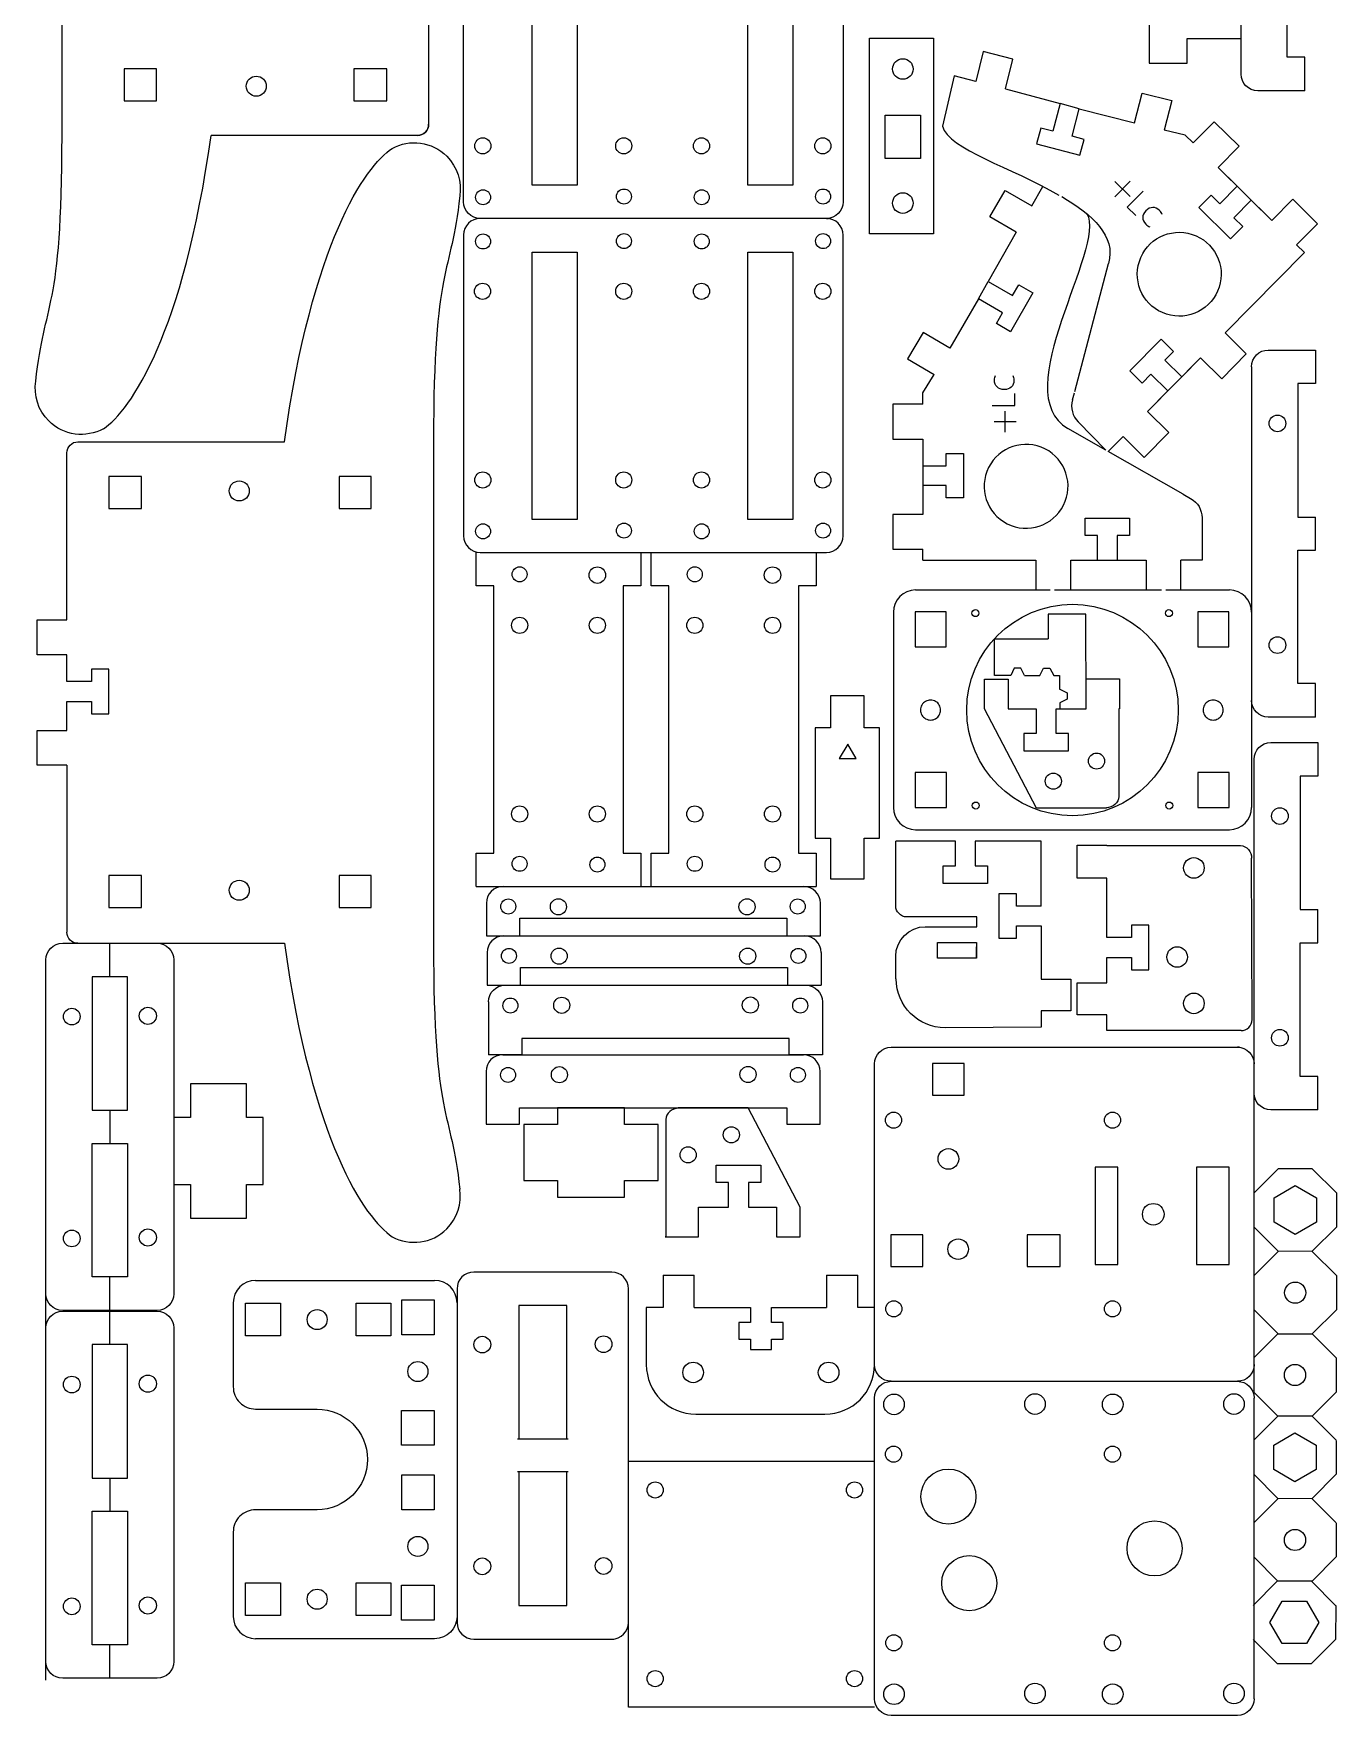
# Model space of a CAD drawing. Extents: x -194 to 677, y 303 to 810.
# Drawn here: x 443.2 to 677.3, y 315.2 to 617.4 of the extents above; entities that cross this region are included whole.
import ezdxf

# ---------------------------------------------------------------- set-up
doc = ezdxf.new("R2010")
doc.units = 0
doc.header["$MEASUREMENT"] = 0
doc.layers.add('LAYER_1', color=160, linetype='Continuous')

# ---------------------------------------------------------------- blocks, each defined once
blk = doc.blocks.new('AI9-BLK35')
at = {"layer": 'LAYER_1', "color": 1}
blk.add_lwpolyline([(-3.500217, 1.400087), (3.500217, 1.400087), (3.500217, -1.400087), (-3.500217, -1.400087)], close=True, dxfattribs=at)
blk = doc.blocks.new('AI9-BLK34')
at = {"layer": 'LAYER_1', "color": 7}
for p in [(1.409044, 8.499395), (-8.254449, 4.045576)]:
    blk.add_line(p, (1.409044, 4.045576), dxfattribs=at)
for points in [[(2.4095, -2.53938), (3.467833, -2.53938), (3.467833, -4.956459), (3.499528, -4.956459), (4.843115, -5.613094), (4.843115, -6.760311), (3.493327, -7.441062), (3.493327, -8.499395), (3.467833, -8.499395), (8.254449, -8.499395), (8.19726, 8.499395), (1.409044, 8.499395)], [(-2.845649, -2.53938), (-3.5264, -1.189591), (-4.673617, -1.189591), (-5.330252, -2.533179), (-8.254449, -2.533179), (-8.254449, 4.045576)], [(-2.845649, -2.533179), (-0.075792, -2.533179), (0.580843, -1.189591), (1.72806, -1.189591), (2.4095, -2.53938)]]:
    blk.add_lwpolyline(points, dxfattribs=at)
blk = doc.blocks.new('AI9-BLK32')
at = {"layer": 'LAYER_1', "color": 1}
blk.add_open_spline([(6.73, -3.39), (4.86, -7.11), (0.32, -8.6), (-3.39, -6.73), (-7.11, -4.86), (-8.6, -0.32), (-6.73, 3.39), (-4.86, 7.11), (-0.32, 8.6), (3.39, 6.73), (7.11, 4.86), (8.6, 0.32), (6.73, -3.39), (6.73, -3.39), (6.73, -3.39), (6.73, -3.39)], degree=3, knots=[0, 0, 0, 0, 1, 1, 1, 2, 2, 2, 3, 3, 3, 4, 4, 4, 5, 5, 5, 5], dxfattribs=at)
blk = doc.blocks.new('AI9-BLK31')
at = {"layer": 'LAYER_1', "color": 1}
blk.add_open_spline([(0.45, 0.12), (0.14, 0.12), (-0.18, 0.04), (-0.45, -0.12)], degree=3, dxfattribs=at)
blk = doc.blocks.new('AI9-BLK30')
at = {"layer": 'LAYER_1', "color": 1}
blk.add_open_spline([(0.33, 0.33), (0.06, 0.17), (-0.17, -0.06), (-0.33, -0.33)], degree=3, dxfattribs=at)
blk = doc.blocks.new('AI9-BLK29')
at = {"layer": 'LAYER_1', "color": 1}
blk.add_open_spline([(0.12, 0.45), (-0.04, 0.18), (-0.12, -0.14), (-0.12, -0.45)], degree=3, dxfattribs=at)
blk = doc.blocks.new('AI9-BLK28')
at = {"layer": 'LAYER_1', "color": 1}
blk.add_open_spline([(-0.12, 0.45), (-0.12, 0.14), (-0.04, -0.18), (0.12, -0.45)], degree=3, dxfattribs=at)
blk = doc.blocks.new('AI9-BLK27')
at = {"layer": 'LAYER_1', "color": 1}
blk.add_open_spline([(-0.33, 0.33), (-0.17, 0.06), (0.06, -0.17), (0.33, -0.33)], degree=3, dxfattribs=at)
blk = doc.blocks.new('AI9-BLK26')
at = {"layer": 'LAYER_1', "color": 1}
blk.add_open_spline([(-0.45, 0.12), (-0.18, -0.04), (0.14, -0.12), (0.45, -0.12)], degree=3, dxfattribs=at)
blk = doc.blocks.new('AI9-BLK25')
at = {"layer": 'LAYER_1', "color": 1}
blk.add_open_spline([(-0.45, -0.12), (-0.14, -0.12), (0.18, -0.04), (0.45, 0.12)], degree=3, dxfattribs=at)
blk = doc.blocks.new('AI9-BLK24')
at = {"layer": 'LAYER_1', "color": 1}
blk.add_open_spline([(-0.33, -0.33), (-0.06, -0.17), (0.17, 0.06), (0.33, 0.33)], degree=3, dxfattribs=at)
blk = doc.blocks.new('AI9-BLK23')
at = {"layer": 'LAYER_1', "color": 1}
blk.add_open_spline([(-0.12, -0.45), (0.04, -0.18), (0.12, 0.14), (0.12, 0.45)], degree=3, dxfattribs=at)
blk = doc.blocks.new('AI9-BLK22')
at = {"layer": 'LAYER_1', "color": 1}
blk.add_open_spline([(0.12, -0.45), (0.12, -0.14), (0.04, 0.18), (-0.12, 0.45)], degree=3, dxfattribs=at)
blk = doc.blocks.new('AI9-BLK21')
at = {"layer": 'LAYER_1', "color": 1}
blk.add_open_spline([(0.33, -0.33), (0.17, -0.06), (-0.06, 0.17), (-0.33, 0.33)], degree=3, dxfattribs=at)
blk = doc.blocks.new('AI9-BLK20')
at = {"layer": 'LAYER_1', "color": 1}
blk.add_open_spline([(0.45, -0.12), (0.18, 0.04), (-0.14, 0.12), (-0.45, 0.12)], degree=3, dxfattribs=at)
blk = doc.blocks.new('AI9-BLK19')
at = {"layer": 'LAYER_1', "color": 1}
blk.add_open_spline([(0.45, 0.12), (0.14, 0.12), (-0.18, 0.04), (-0.45, -0.12)], degree=3, dxfattribs=at)
blk = doc.blocks.new('AI9-BLK18')
at = {"layer": 'LAYER_1', "color": 1}
blk.add_open_spline([(0.33, 0.33), (0.06, 0.17), (-0.17, -0.06), (-0.33, -0.33)], degree=3, dxfattribs=at)
blk = doc.blocks.new('AI9-BLK17')
at = {"layer": 'LAYER_1', "color": 1}
blk.add_open_spline([(0.12, 0.45), (-0.04, 0.18), (-0.12, -0.14), (-0.12, -0.45)], degree=3, dxfattribs=at)
blk = doc.blocks.new('AI9-BLK16')
at = {"layer": 'LAYER_1', "color": 1}
blk.add_open_spline([(-0.12, 0.45), (-0.12, 0.14), (-0.04, -0.18), (0.12, -0.45)], degree=3, dxfattribs=at)
blk = doc.blocks.new('AI9-BLK15')
at = {"layer": 'LAYER_1', "color": 1}
blk.add_open_spline([(-0.33, 0.33), (-0.17, 0.06), (0.06, -0.17), (0.33, -0.33)], degree=3, dxfattribs=at)
blk = doc.blocks.new('AI9-BLK14')
at = {"layer": 'LAYER_1', "color": 1}
blk.add_open_spline([(-0.45, 0.12), (-0.18, -0.04), (0.14, -0.12), (0.45, -0.12)], degree=3, dxfattribs=at)
blk = doc.blocks.new('AI9-BLK13')
at = {"layer": 'LAYER_1', "color": 1}
blk.add_open_spline([(-0.45, -0.12), (-0.14, -0.12), (0.18, -0.04), (0.45, 0.12)], degree=3, dxfattribs=at)
blk = doc.blocks.new('AI9-BLK12')
at = {"layer": 'LAYER_1', "color": 1}
blk.add_open_spline([(-0.33, -0.33), (-0.06, -0.17), (0.17, 0.06), (0.33, 0.33)], degree=3, dxfattribs=at)
blk = doc.blocks.new('AI9-BLK11')
at = {"layer": 'LAYER_1', "color": 1}
blk.add_open_spline([(-0.12, -0.45), (0.04, -0.18), (0.12, 0.14), (0.12, 0.45)], degree=3, dxfattribs=at)
blk = doc.blocks.new('AI9-BLK10')
at = {"layer": 'LAYER_1', "color": 1}
blk.add_open_spline([(0.12, -0.45), (0.12, -0.14), (0.04, 0.18), (-0.12, 0.45)], degree=3, dxfattribs=at)
blk = doc.blocks.new('AI9-BLK9')
at = {"layer": 'LAYER_1', "color": 1}
blk.add_open_spline([(0.33, -0.33), (0.17, -0.06), (-0.06, 0.17), (-0.33, 0.33)], degree=3, dxfattribs=at)
blk = doc.blocks.new('AI9-BLK8')
at = {"layer": 'LAYER_1', "color": 1}
blk.add_open_spline([(0.45, -0.12), (0.18, 0.04), (-0.14, 0.12), (-0.45, 0.12)], degree=3, dxfattribs=at)
blk = doc.blocks.new('AI9-BLK7')
at = {"layer": 'LAYER_1', "color": 1}
blk.add_open_spline([(-2.31, -7.17), (1.65, -8.45), (5.9, -6.27), (7.17, -2.31), (8.45, 1.65), (6.27, 5.9), (2.31, 7.17), (-1.65, 8.45), (-5.9, 6.27), (-7.17, 2.31), (-8.45, -1.65), (-6.27, -5.9), (-2.31, -7.17), (-2.31, -7.17), (-2.31, -7.17), (-2.31, -7.17)], degree=3, knots=[0, 0, 0, 0, 1, 1, 1, 2, 2, 2, 3, 3, 3, 4, 4, 4, 5, 5, 5, 5], dxfattribs=at)
blk = doc.blocks.new('AI9-BLK1')
at = {"layer": 'LAYER_1', "color": 1}
for centre in [(0, 16.950559), (0, -16.950559)]:
    blk.add_circle(centre, 1.449696, dxfattribs=at)

msp = doc.modelspace()

# ---------------------------------------------------------------- linework, layer by layer
at = {"layer": 'LAYER_1', "color": 7}
for p, q in [((514.18, 631.1), (514.18, 601.1)), ((671.65, 607.12), (671.65, 613.13)), ((608.61, 609.82), (606.5, 600.74)), ((512.18, 599.1), (475.08, 599.1)), ((650.15, 599.14), (646.36, 600.02)), ((651.57, 597.73), (650.15, 599.14)), ((656.06, 593.31), (665.69, 583.82)), ((520.45, 581.48), (520.45, 580.68)), ((671.54, 578.05), (657.29, 563.59)), ((671.54, 578.05), (670.16, 579.41)), ((630.27, 553.05), (636.37, 576.07)), ((657.29, 563.59), (661.11, 559.83)), ((652.88, 559.11), (643.36, 549.46)), ((656.69, 555.35), (661.11, 559.83)), ((673.55, 560.53), (673.55, 554.52)), ((602.98, 552.82), (605.01, 556.13)), ((662.07, 557.53), (662.07, 513.46)), ((602.97, 550.82), (602.97, 552.82)), ((629.87, 551.55), (630.21, 552.81)), ((630.19, 552.79), (630.2, 552.77)), ((602.97, 544.52), (602.97, 531)), ((635.87, 542.55), (629.07, 546.44)), ((636.3, 542.3), (638.97, 545.01)), ((642.78, 541.24), (638.97, 545.01)), ((642.78, 541.24), (647.18, 545.7)), ((449.17, 512.03), (449.17, 542.04)), ((649.75, 534.62), (636.3, 542.3)), ((649.75, 534.62), (651.1, 533.85)), ((673.55, 524.58), (673.55, 530.52)), ((602.97, 522.78), (602.97, 524.72)), ((602.97, 522.78), (623.27, 522.78)), ((623.27, 522.78), (623.27, 517.42)), ((629.56, 522.78), (643.12, 522.78)), ((653.17, 522.78), (649.37, 522.78)), ((649.37, 517.42), (649.37, 522.78)), ((601.69, 517.42), (625.88, 517.42)), ((626.63, 517.42), (645.9, 517.42)), ((646.65, 517.42), (658.07, 517.42)), ((662.07, 513.42), (662.07, 478.34)), ((673.55, 494.57), (673.55, 500.58)), ((673.99, 489.98), (673.99, 483.97)), ((449.2, 455.93), (449.2, 485.94)), ((598.12, 460.67), (598.12, 472.26)), ((662.16, 440.23), (662.07, 469.23)), ((522.7, 464.14), (552.33, 464.14)), ((527.55, 464.14), (581.57, 464.14)), ((554.18, 464.14), (583.81, 464.14)), ((524.55, 461.14), (524.55, 455.26)), ((673.99, 454.02), (673.99, 459.97)), ((527.68, 455.26), (581.7, 455.26)), ((612.62, 451.28), (612.62, 453.3)), ((584.7, 452.26), (584.7, 446.38)), ((527.93, 446.38), (581.95, 446.38)), ((524.93, 443.38), (524.93, 433.91)), ((527.51, 433.91), (581.53, 433.91)), ((662.51, 378.22), (662.51, 432.24)), ((524.51, 430.91), (524.51, 421.43)), ((673.99, 424.01), (673.99, 430.02)), ((456.89, 423.92), (456.89, 417.97)), ((556.8, 422.29), (556.78, 422.28)), ((662.51, 409.07), (666.84, 413.4)), ((672.97, 413.4), (666.84, 413.4)), ((666.84, 398.62), (662.51, 402.95)), ((662.51, 394.21), (666.84, 398.54)), ((672.97, 398.54), (666.84, 398.62)), ((483.08, 393.35), (515.26, 393.35)), ((556.3, 394.32), (561.9, 394.32)), ((585.7, 394.32), (591.3, 394.32)), ((445.42, 381.54), (445.42, 390.96)), ((519.28, 390.65), (519.28, 389.84)), ((666.84, 383.75), (662.51, 388.08)), ((662.47, 379.43), (666.8, 383.75)), ((666.84, 383.75), (672.93, 383.75)), ((662.47, 379.43), (662.47, 373.3)), ((666.8, 368.97), (662.47, 373.3)), ((662.51, 318.2), (662.51, 372.22)), ((562.2, 369.32), (585.4, 369.32)), ((666.8, 368.97), (662.47, 364.64)), ((672.93, 368.97), (666.8, 368.97)), ((672.93, 368.97), (677.26, 364.64)), ((677.26, 364.6), (677.26, 358.52)), ((456.89, 357.81), (456.89, 351.87)), ((662.47, 358.52), (666.8, 354.19)), ((677.26, 358.52), (672.93, 354.19)), ((662.47, 349.78), (666.8, 354.11)), ((672.93, 354.11), (666.8, 354.19)), ((672.93, 354.11), (677.26, 349.78)), ((677.26, 349.74), (677.26, 343.66)), ((662.35, 334.96), (666.68, 339.29)), ((672.81, 339.29), (677.14, 334.96)), ((677.22, 334.96), (677.14, 328.84)), ((445.42, 321.52), (445.42, 324.86))]:
    msp.add_line(p, q, dxfattribs=at)
at = {"layer": 'LAYER_1', "color": 158}
for p, q in [((643.66, 629.08), (643.66, 612.08)), ((561.9, 388.5), (561.9, 394.32)), ((585.7, 394.32), (585.7, 388.5))]:
    msp.add_line(p, q, dxfattribs=at)
at = {"layer": 'LAYER_1', "color": 250}
for p, q in [((631.09, 603.89), (627.64, 604.8)), ((612.97, 569.73), (614.75, 572.82))]:
    msp.add_line(p, q, dxfattribs=at)
at = {"layer": 'LAYER_1', "color": 1}
for p, q in [((640.24, 590.89), (637.47, 588.08)), ((637.5, 590.82), (640.22, 588.14)), ((615.81, 547.66), (619.75, 547.66)), ((617.78, 545.75), (617.78, 549.57)), ((555.41, 411.31), (555.41, 421.36)), ((539.24, 364.84), (530.13, 364.84)), ((539.24, 358.97), (530.13, 358.97))]:
    msp.add_line(p, q, dxfattribs=at)
for points in [[(540.9, 638.12), (540.9, 590.12), (532.79, 590.12), (532.79, 638.12)], [(579.65, 638.12), (579.65, 590.12), (571.55, 590.12), (571.55, 638.12)], [(459.48, 611.05), (459.48, 605.3), (465.25, 605.3), (465.25, 611.05)], [(500.76, 611.05), (500.76, 605.3), (506.64, 605.3), (506.64, 611.05)], [(602.59, 594.97), (596.19, 594.97), (596.19, 602.72), (602.59, 602.72)], [(540.9, 578.1), (540.9, 530.09), (532.79, 530.09), (532.79, 578.1)], [(579.65, 578.1), (579.65, 530.09), (571.55, 530.09), (571.55, 578.1)], [(462.6, 532.08), (462.6, 537.83), (456.72, 537.83), (456.72, 532.08)], [(503.87, 532.08), (503.87, 537.83), (498.11, 537.83), (498.11, 532.08)], [(607.2, 513.48), (601.6, 513.48), (601.6, 507.18), (607.2, 507.18)], [(657.99, 513.47), (652.39, 513.47), (652.39, 507.17), (657.99, 507.17)], [(607.23, 484.62), (601.63, 484.62), (601.63, 478.32), (607.23, 478.32)], [(658.01, 484.61), (652.41, 484.61), (652.41, 478.31), (658.01, 478.31)], [(462.6, 460.33), (462.6, 466.08), (456.72, 466.08), (456.72, 460.33)], [(503.87, 460.33), (503.87, 466.08), (498.11, 466.08), (498.11, 460.33)], [(604.73, 432.31), (604.73, 426.61), (610.43, 426.61), (610.43, 432.31)], [(633.93, 413.73), (633.93, 396.23), (638.05, 396.23), (638.05, 413.73)], [(652.17, 413.73), (652.17, 396.23), (658.04, 396.23), (658.04, 413.73)], [(666.09, 408.21), (669.9, 410.41), (673.71, 408.21), (673.71, 403.81), (669.9, 401.61), (666.09, 403.81)], [(597.22, 401.57), (597.22, 395.87), (602.97, 395.87), (602.97, 401.57)], [(621.74, 401.56), (621.74, 395.86), (627.69, 395.87), (627.69, 401.57)], [(509.34, 383.55), (509.34, 389.84), (515.19, 389.84), (515.19, 383.55)], [(487.57, 383.4), (481.28, 383.4), (481.28, 389.25), (487.57, 389.25)], [(507.38, 383.39), (501.13, 383.39), (501.13, 389.24), (507.38, 389.24)], [(509.32, 363.74), (509.32, 370), (515.17, 370), (515.17, 363.74)], [(666.05, 363.78), (669.86, 365.98), (673.67, 363.78), (673.67, 359.38), (669.86, 357.18), (666.05, 359.38)], [(509.34, 352.13), (509.34, 358.42), (515.19, 358.42), (515.19, 352.13)], [(487.57, 333.15), (481.28, 333.15), (481.28, 339), (487.57, 339)], [(507.38, 333.14), (501.13, 333.14), (501.13, 338.99), (507.38, 338.99)], [(509.32, 332.32), (509.32, 338.57), (515.17, 338.57), (515.17, 332.32)], [(667.54, 328.09), (665.34, 331.9), (667.54, 335.71), (671.94, 335.71), (674.14, 331.9), (671.94, 328.09)]]:
    msp.add_lwpolyline(points, close=True, dxfattribs=at)
at = {"layer": 'LAYER_1', "color": 7}
for points in [[(671.65, 613.13), (668.46, 613.13), (668.46, 637.13), (671.65, 637.13)], [(643.66, 612.08), (650.51, 612.08), (650.51, 616.53), (660.17, 616.53)], [(617.82, 607.46), (619.18, 612.79), (613.84, 614.15), (612.48, 608.79), (608.61, 609.82)], [(617.82, 607.46), (627.64, 604.8), (626.34, 599.85), (624.18, 600.42), (623.44, 597.58), (631.22, 595.54), (631.96, 598.38), (629.8, 598.95), (631.09, 603.89)], [(631.09, 603.89), (641.02, 601.35), (642.38, 606.71), (647.72, 605.35), (646.36, 600.02)], [(651.57, 597.73), (655.34, 601.55), (659.82, 597.13), (656.06, 593.32), (659.47, 589.95), (656.36, 586.79), (654.77, 588.35), (652.57, 586.12), (658.27, 580.51), (660.47, 582.74), (658.89, 584.3), (662, 587.46), (665.71, 583.8), (669.47, 587.62), (673.92, 583.22), (670.16, 579.41)], [(619.75, 581.68), (615, 584.46), (617.78, 589.21), (622.55, 586.42), (624.53, 589.9)], [(619.75, 581.68), (614.75, 572.82), (619.1, 570.32), (620.22, 572.25), (622.76, 570.79), (618.75, 563.82), (616.2, 565.28), (617.32, 567.22), (612.97, 569.73)], [(612.97, 569.73), (607.81, 560.87), (603.04, 563.67), (600.26, 558.92), (605.01, 556.13)], [(656.69, 555.35), (652.88, 559.11), (649.51, 555.7), (646.48, 558.7), (648.04, 560.28), (645.81, 562.48), (640.19, 556.78), (642.42, 554.58), (643.98, 556.17), (647.02, 553.17), (643.36, 549.46), (647.18, 545.7)], [(673.55, 554.52), (670.35, 554.52), (670.35, 530.52), (673.55, 530.52)], [(602.97, 550.82), (597.62, 550.82), (597.62, 544.53), (602.97, 544.53), (602.97, 539.74), (607.16, 539.74), (607.16, 541.96), (610.29, 541.96), (610.29, 533.96), (607.16, 533.96), (607.16, 536.18), (602.97, 536.18), (602.97, 530.97), (597.62, 530.97), (597.62, 524.72), (602.97, 524.72)], [(629.56, 517.42), (629.56, 522.78), (634.35, 522.78), (634.36, 527.21), (632.13, 527.21), (632.13, 530.34), (640.13, 530.34), (640.13, 527.21), (637.91, 527.21), (637.91, 522.78), (643.12, 522.78), (643.12, 517.42)], [(522.7, 464.14), (522.7, 470.15), (525.89, 470.15), (525.89, 518.15), (522.7, 518.15), (522.7, 524.16)], [(552.33, 524.16), (552.33, 518.15), (549.14, 518.15), (549.14, 470.15), (552.33, 470.15), (552.33, 464.14)], [(554.18, 464.14), (554.18, 470.15), (557.37, 470.15), (557.37, 518.15), (554.18, 518.15), (554.18, 524.16)], [(583.81, 524.16), (583.81, 518.15), (580.62, 518.15), (580.62, 470.15), (583.81, 470.15), (583.81, 464.14)], [(673.55, 500.58), (670.35, 500.58), (670.35, 524.58), (673.55, 524.58)], [(449.17, 485.94), (443.82, 485.94), (443.82, 492.19), (449.17, 492.19), (449.17, 497.39), (453.61, 497.39), (453.61, 495.17), (456.74, 495.17), (456.74, 503.17), (453.61, 503.17), (453.61, 500.95), (449.17, 500.95), (449.17, 505.74), (443.82, 505.74), (443.82, 512.03), (449.17, 512.03)], [(614.08, 496.06), (614.08, 501.41), (618.33, 501.41), (618.33, 496.06), (623.36, 496.06), (623.37, 491.62), (621.14, 491.62), (621.14, 488.49), (629.14, 488.49), (629.14, 491.62), (626.92, 491.62), (626.92, 496.06), (632.35, 496.06), (632.35, 501.42), (638.3, 501.42), (638.3, 496.06), (638.23, 496.06), (638.23, 480.29), (638.21, 480.28)], [(592.43, 465.54), (592.43, 472.84), (595.19, 472.84), (595.19, 492.63), (592.43, 492.63), (592.43, 498.41)], [(673.99, 483.97), (670.79, 483.97), (670.79, 459.97), (673.99, 459.97)], [(612.4, 472.26), (612.4, 467.82), (614.62, 467.82), (614.62, 464.69), (606.62, 464.69), (606.62, 467.82), (608.84, 467.82), (608.84, 472.26), (598.12, 472.26)], [(624.22, 460.62), (624.22, 472.26), (612.4, 472.26)], [(660.16, 438.23), (636.05, 438.23), (636.05, 441.1), (630.69, 441.1), (630.69, 446.85), (636.05, 446.85), (636.05, 451.38), (640.48, 451.39), (640.48, 449.16), (643.62, 449.16), (643.62, 457.16), (640.48, 457.16), (640.48, 454.94), (636.05, 454.94), (636.05, 465.62), (630.69, 465.62), (630.69, 471.57), (636.05, 471.57), (636.05, 471.5), (660.06, 471.5), (660.07, 471.48)], [(624.22, 460.62), (619.79, 460.62), (619.79, 462.84), (616.65, 462.84), (616.65, 454.84), (619.79, 454.84), (619.79, 457.06), (624.22, 457.06), (624.22, 447.47), (629.58, 447.47), (629.58, 441.77), (624.22, 441.77)], [(673.99, 430.02), (670.8, 430.02), (670.8, 454.02), (673.99, 454.02)], [(468.37, 410.58), (471.38, 410.58), (471.38, 404.55), (481.43, 404.55), (481.43, 410.58), (484.45, 410.58), (484.45, 422.64), (481.43, 422.64), (481.43, 428.67)], [(471.38, 428.67), (471.38, 422.64), (468.37, 422.64)], [(556.8, 422.29), (556.8, 401.16), (556.71, 401.16), (562.66, 401.16), (562.66, 406.52), (568.09, 406.52), (568.09, 410.95), (565.87, 410.95), (565.87, 414.09), (573.87, 414.09), (573.87, 410.95), (571.65, 410.95), (571.65, 406.52), (576.68, 406.52), (576.68, 401.16), (580.93, 401.16), (580.93, 406.52)], [(672.97, 413.4), (677.3, 409.07), (677.3, 402.95), (672.97, 398.62)], [(672.97, 398.54), (677.3, 394.21), (677.3, 388.08), (672.97, 383.75)], [(561.9, 388.48), (572.01, 388.48), (572.01, 385.81), (569.91, 385.81), (569.91, 382.81), (572.01, 382.81), (572.01, 380.91), (575.81, 380.91), (575.81, 382.81), (577.91, 382.81), (577.91, 385.81), (575.81, 385.81), (575.81, 388.48), (585.7, 388.48)], [(672.93, 383.75), (677.26, 379.43), (677.26, 373.3), (672.93, 368.97)], [(594.3, 316.67), (550.08, 316.67), (550.08, 360.88), (594.3, 360.88)], [(677.26, 343.66), (672.93, 339.33), (666.8, 339.33), (662.47, 343.66)], [(662.35, 328.84), (666.68, 324.51), (672.81, 324.51), (677.14, 328.84)]]:
    msp.add_lwpolyline(points, dxfattribs=at)
for points in [[(593.39, 616.55), (604.91, 616.55), (604.91, 581.4), (593.39, 581.4)], [(460.08, 423.92), (460.08, 447.92), (453.7, 447.92), (453.7, 423.92)], [(453.7, 417.97), (460.09, 417.97), (460.09, 393.98), (460.09, 393.97), (453.7, 393.97)], [(460.08, 357.81), (460.08, 381.81), (453.7, 381.81), (453.7, 357.81)], [(453.7, 351.87), (460.09, 351.87), (460.09, 327.87), (460.09, 327.87), (453.7, 327.87)]]:
    msp.add_lwpolyline(points, close=True, dxfattribs=at)
at = {"layer": 'LAYER_1', "color": 1}
for points in [[(642.56, 589.08), (639.73, 586.21), (641.26, 584.7)], [(615.46, 550.57), (619.5, 550.57), (619.5, 552.73)], [(590.98, 487.11), (589.48, 489.72), (587.97, 487.11), (590.98, 487.11)], [(555.41, 421.36), (549.38, 421.36), (549.38, 424.38), (537.31, 424.38), (537.31, 421.36), (531.28, 421.36), (531.28, 411.31), (537.31, 411.31), (537.31, 408.3), (549.38, 408.3), (549.38, 411.31), (555.41, 411.31)], [(538.99, 364.84), (538.99, 388.84), (530.38, 388.84), (530.38, 364.79)], [(530.38, 358.88), (530.38, 334.97), (538.99, 334.97), (538.99, 358.97)]]:
    msp.add_lwpolyline(points, dxfattribs=at)
at = {"layer": 'LAYER_1', "color": 158}
msp.add_lwpolyline([(594.3, 388.5), (591.3, 388.5), (591.3, 394.32)], dxfattribs=at)
at = {"layer": 'LAYER_1', "color": 1}
for centre, radius in [((599.39, 611.02), 1.85), ((483.21, 607.93), 1.8), ((523.91, 597.21), 1.45), ((549.24, 597.21), 1.45), ((563.21, 597.21), 1.45), ((585.01, 597.21), 1.45), ((523.96, 587.97), 1.35), ((549.28, 588.11), 1.35), ((563.25, 587.97), 1.35), ((585.06, 588.11), 1.35), ((599.39, 586.93), 1.85), ((523.96, 580.03), 1.35), ((549.28, 580.1), 1.35), ((563.25, 580.04), 1.35), ((585.06, 580.1), 1.35), ((523.87, 571.08), 1.45), ((549.24, 571.08), 1.45), ((563.21, 571.08), 1.45), ((585.01, 571.08), 1.45), ((666.71, 547.35), 1.5), ((523.91, 537.18), 1.45), ((549.24, 537.18), 1.45), ((563.21, 537.18), 1.45), ((585.01, 537.18), 1.45), ((480.15, 535.21), 1.8), ((523.96, 527.95), 1.35), ((549.28, 528.08), 1.35), ((563.25, 527.95), 1.35), ((585.06, 528.08), 1.35), ((530.53, 520.22), 1.35), ((544.5, 520.08), 1.48), ((562.01, 520.22), 1.35), ((575.98, 520.08), 1.48), ((629.88, 495.84), 19), ((612.43, 513.25), 0.625), ((647.21, 513.25), 0.625), ((530.53, 511.06), 1.45), ((544.5, 511.06), 1.45), ((562.01, 511.06), 1.45), ((575.98, 511.06), 1.45), ((666.71, 507.51), 1.5), ((634.2, 486.67), 1.45), ((626.43, 483.06), 1.45), ((530.53, 477.16), 1.45), ((544.5, 477.16), 1.45), ((562.01, 477.16), 1.45), ((575.98, 477.16), 1.45), ((612.49, 478.68), 0.625), ((647.26, 478.68), 0.625), ((667.15, 476.79), 1.5), ((530.53, 468.21), 1.35), ((544.5, 468.07), 1.35), ((562.01, 468.21), 1.35), ((575.98, 468.07), 1.35), ((651.69, 467.47), 1.85), ((480.15, 463.45), 1.8), ((528.49, 460.54), 1.35), ((537.5, 460.49), 1.45), ((571.4, 460.49), 1.45), ((580.5, 460.54), 1.35), ((648.69, 451.46), 1.85), ((528.61, 451.66), 1.35), ((537.63, 451.62), 1.45), ((571.52, 451.62), 1.45), ((580.62, 451.66), 1.35), ((538.1, 442.79), 1.45), ((572, 442.83), 1.45), ((651.69, 443.13), 1.85), ((450.06, 440.75), 1.5), ((463.73, 440.9), 1.54), ((528.87, 442.74), 1.35), ((580.95, 442.74), 1.35), ((667.15, 436.95), 1.5), ((528.45, 430.27), 1.35), ((537.68, 430.31), 1.45), ((571.58, 430.36), 1.45), ((580.53, 430.27), 1.35), ((597.72, 422.15), 1.45), ((637.07, 422.15), 1.45), ((568.58, 419.52), 1.45), ((560.81, 415.91), 1.45), ((607.58, 415.18), 1.85), ((644.4, 405.23), 1.95), ((450.06, 400.9), 1.5), ((463.73, 401.06), 1.54), ((609.33, 398.97), 1.85), ((669.9, 391.15), 1.9), ((494.15, 386.31), 1.8), ((597.77, 388.25), 1.45), ((637.07, 388.25), 1.45), ((523.83, 381.82), 1.5), ((545.62, 381.89), 1.5), ((512.25, 376.98), 1.8), ((561.71, 376.82), 1.85), ((586.05, 376.82), 1.85), ((669.86, 376.36), 1.9), ((450.06, 374.64), 1.5), ((463.73, 374.79), 1.54), ((597.81, 371.08), 1.85), ((623.14, 371.14), 1.85), ((637.11, 371.08), 1.85), ((658.9, 371.14), 1.85), ((597.72, 362.13), 1.45), ((637.07, 362.13), 1.45), ((590.71, 355.7), 1.45), ((607.58, 354.51), 4.95), ((644.63, 345.21), 4.95), ((669.86, 346.72), 1.9), ((512.25, 345.56), 1.8), ((523.83, 341.98), 1.5), ((545.62, 342.04), 1.5), ((611.33, 338.95), 4.95), ((450.06, 334.79), 1.5), ((463.73, 334.95), 1.54), ((494.15, 336.07), 1.8), ((597.77, 328.23), 1.45), ((637.07, 328.23), 1.45), ((590.71, 321.8), 1.45), ((597.81, 319), 1.85), ((623.14, 319.13), 1.85), ((637.11, 319), 1.85), ((658.9, 319.13), 1.85)]:
    msp.add_circle(centre, radius, dxfattribs=at)
at = {"layer": 'LAYER_1', "color": 7}
for points, knots in [([(443.6, 554.92), (445.09, 569.59), (448.3, 566.73), (448.3, 599.1), (448.3, 599.1), (448.3, 645.19), (448.3, 645.19), (448.3, 645.19), (448.3, 646.64), (448.3, 646.64), (448.3, 646.64), (448.3, 689.21), (448.3, 689.21), (448.3, 721.57), (445.09, 718.72), (443.6, 733.38)], [0, 0, 0, 0, 1, 1, 1, 2, 2, 2, 3, 3, 3, 4, 4, 4, 5, 5, 5, 5]), ([(671.65, 607.12), (671.65, 607.12), (663.17, 607.12), (663.17, 607.12), (661.52, 607.12), (660.17, 608.46), (660.17, 610.12), (660.17, 610.12), (660.17, 670.09), (660.17, 670.09), (660.17, 671.74), (661.51, 673.09), (663.17, 673.09), (663.17, 673.09), (671.65, 673.09), (671.65, 673.09)], [0, 0, 0, 0, 1, 1, 1, 2, 2, 2, 3, 3, 3, 4, 4, 4, 5, 5, 5, 5]), ([(523.45, 584.18), (523.45, 584.18), (585.66, 584.18), (585.66, 584.18), (587.31, 584.18), (588.66, 585.52), (588.66, 587.18), (588.66, 587.18), (588.66, 641.2), (588.66, 641.2), (588.66, 642.86), (587.31, 644.2), (585.66, 644.2), (585.66, 644.2), (586.04, 644.2), (586.04, 644.2), (586.04, 644.2), (523.45, 644.2), (523.45, 644.2), (521.79, 644.2), (520.45, 642.86), (520.45, 641.2), (520.45, 641.2), (520.45, 587.18), (520.45, 587.18), (520.45, 585.52), (521.79, 584.18), (523.45, 584.18)], [0, 0, 0, 0, 1, 1, 1, 2, 2, 2, 3, 3, 3, 4, 4, 4, 5, 5, 5, 6, 6, 6, 7, 7, 7, 8, 8, 8, 9, 9, 9, 9]), ([(507.61, 596.75), (510.76, 598.48), (514.78, 598.01), (517.44, 595.35), (519.38, 593.41), (520.15, 590.74), (519.76, 588.21)], [0, 0, 0, 0, 1, 1, 1, 2, 2, 2, 2]), ([(451.17, 544.04), (451.17, 544.04), (488.27, 544.04), (488.27, 544.04), (493.21, 579.7), (502.73, 593.47), (507.61, 596.75)], [0, 0, 0, 0, 1, 1, 1, 2, 2, 2, 2]), ([(519.76, 588.21), (518.26, 573.54), (515.05, 576.4), (515.05, 544.04), (515.05, 544.04), (515.05, 497.94), (515.05, 497.94), (515.05, 497.94), (515.05, 496.49), (515.05, 496.49), (515.05, 496.49), (515.05, 453.93), (515.05, 453.93), (515.05, 421.57), (518.26, 424.42), (519.76, 409.75)], [0, 0, 0, 0, 1, 1, 1, 2, 2, 2, 3, 3, 3, 4, 4, 4, 5, 5, 5, 5]), ([(523.45, 584.18), (521.79, 584.18), (520.45, 582.84), (520.45, 581.18), (520.45, 581.18), (520.45, 527.16), (520.45, 527.16), (520.45, 525.5), (521.79, 524.16), (523.45, 524.16)], [0, 0, 0, 0, 1, 1, 1, 2, 2, 2, 3, 3, 3, 3]), ([(523.45, 524.16), (523.45, 524.16), (585.66, 524.16), (585.66, 524.16), (587.31, 524.16), (588.66, 525.5), (588.66, 527.16), (588.66, 527.16), (588.66, 581.18), (588.66, 581.18), (588.66, 582.84), (587.31, 584.18), (585.66, 584.18), (585.66, 584.18), (586.04, 584.18), (586.04, 584.18)], [0, 0, 0, 0, 1, 1, 1, 2, 2, 2, 3, 3, 3, 4, 4, 4, 5, 5, 5, 5]), ([(662.07, 557.53), (662.07, 559.19), (663.41, 560.53), (665.07, 560.53), (665.07, 560.53), (673.55, 560.53), (673.55, 560.53)], [0, 0, 0, 0, 1, 1, 1, 2, 2, 2, 2]), ([(455.75, 546.38), (452.6, 544.66), (448.57, 545.12), (445.92, 547.78), (443.97, 549.72), (443.2, 552.4), (443.6, 554.92)], [0, 0, 0, 0, 1, 1, 1, 2, 2, 2, 2]), ([(629.87, 551.55), (629.47, 550.15), (629.87, 548.64), (630.91, 547.62), (630.91, 547.62), (635.87, 542.55), (635.87, 542.55)], [0, 0, 0, 0, 1, 1, 1, 2, 2, 2, 2]), ([(651.1, 533.85), (652.37, 533.15), (653.17, 531.81), (653.17, 530.35), (653.17, 530.35), (653.17, 522.78), (653.17, 522.78)], [0, 0, 0, 0, 1, 1, 1, 2, 2, 2, 2]), ([(597.69, 513.48), (597.69, 513.48), (597.69, 478.34), (597.69, 478.34), (597.69, 476.13), (599.48, 474.34), (601.69, 474.34), (601.69, 474.34), (658.07, 474.34), (658.07, 474.34), (660.28, 474.34), (662.07, 476.13), (662.07, 478.34)], [0, 0, 0, 0, 1, 1, 1, 2, 2, 2, 3, 3, 3, 4, 4, 4, 4]), ([(592.43, 498.41), (592.43, 498.41), (586.4, 498.41), (586.4, 498.41), (586.4, 498.41), (586.4, 492.63), (586.4, 492.63), (586.4, 492.63), (583.64, 492.63), (583.64, 492.63), (583.64, 492.63), (583.64, 472.84), (583.64, 472.84), (583.64, 472.84), (586.4, 472.84), (586.4, 472.84), (586.4, 472.84), (586.4, 465.54), (586.4, 465.54), (586.4, 465.54), (591.02, 465.54), (592.43, 465.54)], [0, 0, 0, 0, 1, 1, 1, 2, 2, 2, 3, 3, 3, 4, 4, 4, 5, 5, 5, 6, 6, 6, 7, 7, 7, 7]), ([(638.21, 480.28), (638.21, 479.18), (637.07, 478.28), (635.96, 478.28), (635.96, 478.28), (635.96, 478.2), (635.96, 478.2), (635.96, 478.2), (623.43, 478.2), (623.43, 478.2), (623.43, 478.2), (614.08, 496.06), (614.08, 496.06)], [0, 0, 0, 0, 1, 1, 1, 2, 2, 2, 3, 3, 3, 4, 4, 4, 4]), ([(673.55, 494.57), (673.55, 494.57), (665.07, 494.57), (665.07, 494.57), (663.41, 494.57), (662.07, 495.91), (662.07, 497.57)], [0, 0, 0, 0, 1, 1, 1, 2, 2, 2, 2]), ([(673.99, 424.01), (673.99, 424.01), (665.51, 424.01), (665.51, 424.01), (663.86, 424.01), (662.51, 425.35), (662.51, 427.01), (662.51, 427.01), (662.51, 486.98), (662.51, 486.98), (662.51, 488.63), (663.85, 489.98), (665.51, 489.98), (665.51, 489.98), (673.99, 489.98), (673.99, 489.98)], [0, 0, 0, 0, 1, 1, 1, 2, 2, 2, 3, 3, 3, 4, 4, 4, 5, 5, 5, 5]), ([(624.22, 441.77), (624.22, 441.77), (624.22, 438.83), (624.22, 438.83), (624.22, 438.83), (607, 438.74), (607, 438.74), (602.14, 438.74), (598.2, 442.67), (598.2, 447.53), (598.2, 447.53), (598.12, 447.53), (598.12, 447.53), (598.12, 447.53), (598.12, 451.59), (598.12, 451.59), (598.12, 451.59), (598.11, 451.59), (598.11, 451.59), (598.11, 454.53), (600.49, 456.91), (603.43, 456.91), (603.43, 456.91), (612.66, 456.91), (612.66, 456.91), (612.66, 456.91), (612.66, 458.67), (612.66, 458.67), (612.66, 458.67), (600.12, 458.67), (600.12, 458.67), (599.01, 458.67), (598.12, 459.57), (598.12, 460.67)], [0, 0, 0, 0, 1, 1, 1, 2, 2, 2, 3, 3, 3, 4, 4, 4, 5, 5, 5, 6, 6, 6, 7, 7, 7, 8, 8, 8, 9, 9, 9, 10, 10, 10, 11, 11, 11, 11]), ([(456.89, 387.96), (456.89, 387.96), (448.42, 387.96), (448.42, 387.96), (446.76, 387.96), (445.42, 389.31), (445.42, 390.96), (445.42, 390.96), (445.42, 450.93), (445.42, 450.93), (445.42, 452.59), (446.76, 453.93), (448.42, 453.93), (448.42, 453.93), (456.89, 453.93), (456.89, 453.93)], [0, 0, 0, 0, 1, 1, 1, 2, 2, 2, 3, 3, 3, 4, 4, 4, 5, 5, 5, 5]), ([(451.17, 453.93), (451.17, 453.93), (488.27, 453.93), (488.27, 453.93), (493.21, 418.26), (502.73, 404.49), (507.61, 401.21)], [0, 0, 0, 0, 1, 1, 1, 2, 2, 2, 2]), ([(456.89, 447.92), (456.89, 447.92), (456.89, 453.93), (456.89, 453.93), (456.89, 453.93), (465.37, 453.93), (465.37, 453.93), (467.03, 453.93), (468.37, 452.59), (468.37, 450.93), (468.37, 450.93), (468.37, 390.96), (468.37, 390.96), (468.37, 389.31), (467.03, 387.96), (465.37, 387.96), (465.37, 387.96), (456.89, 387.96), (456.89, 387.96), (456.89, 387.96), (456.89, 393.98), (456.89, 393.98)], [0, 0, 0, 0, 1, 1, 1, 2, 2, 2, 3, 3, 3, 4, 4, 4, 5, 5, 5, 6, 6, 6, 7, 7, 7, 7]), ([(597.3, 375.22), (595.65, 375.22), (594.3, 376.56), (594.3, 378.22), (594.3, 378.22), (594.3, 432.24), (594.3, 432.24), (594.3, 433.9), (595.65, 435.24), (597.3, 435.24), (597.3, 435.24), (659.9, 435.24), (659.9, 435.24), (659.9, 435.24), (659.51, 435.24), (659.51, 435.24), (661.17, 435.24), (662.51, 433.9), (662.51, 432.24)], [0, 0, 0, 0, 1, 1, 1, 2, 2, 2, 3, 3, 3, 4, 4, 4, 5, 5, 5, 6, 6, 6, 6]), ([(580.93, 406.52), (580.93, 406.52), (571.58, 424.38), (571.58, 424.38), (571.58, 424.38), (559.05, 424.38), (559.05, 424.38), (559.05, 424.38), (559.05, 424.29), (559.05, 424.29), (557.94, 424.29), (556.8, 423.4), (556.8, 422.29)], [0, 0, 0, 0, 1, 1, 1, 2, 2, 2, 3, 3, 3, 4, 4, 4, 4]), ([(507.61, 401.21), (510.76, 399.49), (514.78, 399.95), (517.44, 402.61), (519.38, 404.55), (520.15, 407.23), (519.76, 409.75)], [0, 0, 0, 0, 1, 1, 1, 2, 2, 2, 2]), ([(483.08, 393.35), (480.87, 393.35), (479.07, 391.55), (479.07, 389.33), (479.07, 389.33), (479.07, 374.25), (479.07, 374.25), (479.06, 373.19), (479.49, 372.16), (480.24, 371.41), (481, 370.66), (482.02, 370.23), (483.08, 370.23), (483.08, 370.23), (494.14, 370.23), (494.14, 370.23), (499.14, 370.23), (503.18, 366.18), (503.18, 361.19), (503.18, 356.19), (499.14, 352.15), (494.14, 352.15), (494.14, 352.15), (483.08, 352.15), (483.08, 352.15), (482.02, 352.15), (481, 351.72), (480.24, 350.97), (479.49, 350.21), (479.06, 349.19), (479.07, 348.12), (479.07, 348.12), (479.07, 332.99), (479.07, 332.99), (479.07, 330.77), (480.87, 328.97), (483.08, 328.97)], [0, 0, 0, 0, 1, 1, 1, 2, 2, 2, 3, 3, 3, 4, 4, 4, 5, 5, 5, 6, 6, 6, 7, 7, 7, 8, 8, 8, 9, 9, 9, 10, 10, 10, 11, 11, 11, 12, 12, 12, 12]), ([(550.08, 360.88), (550.08, 360.88), (550.08, 391.85), (550.08, 391.85), (550.08, 393.51), (548.74, 394.85), (547.08, 394.85), (547.08, 394.85), (522.28, 394.85), (522.28, 394.85), (520.62, 394.85), (519.28, 393.51), (519.28, 391.85), (519.28, 391.85), (519.28, 331.89), (519.28, 331.89), (519.28, 330.23), (520.62, 328.89), (522.28, 328.89), (522.28, 328.89), (547.47, 328.89), (547.47, 328.89)], [0, 0, 0, 0, 1, 1, 1, 2, 2, 2, 3, 3, 3, 4, 4, 4, 5, 5, 5, 6, 6, 6, 7, 7, 7, 7]), ([(456.89, 321.86), (456.89, 321.86), (448.42, 321.86), (448.42, 321.86), (446.76, 321.86), (445.42, 323.2), (445.42, 324.86), (445.42, 324.86), (445.42, 384.82), (445.42, 384.82), (445.42, 386.48), (446.76, 387.82), (448.42, 387.82), (448.42, 387.82), (456.89, 387.82), (456.89, 387.82)], [0, 0, 0, 0, 1, 1, 1, 2, 2, 2, 3, 3, 3, 4, 4, 4, 5, 5, 5, 5]), ([(456.89, 381.81), (456.89, 381.81), (456.89, 387.82), (456.89, 387.82), (456.89, 387.82), (465.37, 387.82), (465.37, 387.82), (467.03, 387.82), (468.37, 386.48), (468.37, 384.82), (468.37, 384.82), (468.37, 324.86), (468.37, 324.86), (468.37, 323.2), (467.03, 321.86), (465.37, 321.86), (465.37, 321.86), (456.89, 321.86), (456.89, 321.86), (456.89, 321.86), (456.89, 327.87), (456.89, 327.87)], [0, 0, 0, 0, 1, 1, 1, 2, 2, 2, 3, 3, 3, 4, 4, 4, 5, 5, 5, 6, 6, 6, 7, 7, 7, 7]), ([(662.51, 318.2), (662.51, 316.54), (661.17, 315.2), (659.51, 315.2), (659.51, 315.2), (597.3, 315.2), (597.3, 315.2), (595.65, 315.2), (594.3, 316.54), (594.3, 318.2), (594.3, 318.2), (594.3, 372.22), (594.3, 372.22), (594.3, 373.88), (595.65, 375.22), (597.3, 375.22), (597.3, 375.22), (659.9, 375.22), (659.9, 375.22), (659.9, 375.22), (659.51, 375.22), (659.51, 375.22), (661.17, 375.22), (662.51, 373.88), (662.51, 372.22)], [0, 0, 0, 0, 1, 1, 1, 2, 2, 2, 3, 3, 3, 4, 4, 4, 5, 5, 5, 6, 6, 6, 7, 7, 7, 8, 8, 8, 8]), ([(519.28, 332.99), (519.28, 330.77), (517.48, 328.97), (515.26, 328.97), (515.26, 328.97), (483.08, 328.97), (483.08, 328.97)], [0, 0, 0, 0, 1, 1, 1, 2, 2, 2, 2])]:
    msp.add_open_spline(points, degree=3, knots=knots, dxfattribs=at)
for points in [[(455.75, 546.38), (460.63, 549.66), (470.14, 563.43), (475.08, 599.1)], [(514.18, 601.1), (514.18, 599.99), (513.29, 599.1), (512.18, 599.1)], [(512.18, 599.1), (513.29, 599.1), (514.18, 599.99), (514.18, 601.1)], [(606.5, 600.74), (607.63, 596.61), (618.96, 593.3), (627.45, 588.37)], [(627.94, 588.1), (633.54, 584.85), (637.69, 581.02), (636.37, 576.07)], [(632.48, 585.03), (636.03, 578.88), (617.88, 552.81), (629.07, 546.44)], [(449.17, 542.04), (449.17, 543.14), (450.07, 544.04), (451.17, 544.04)], [(601.69, 517.42), (599.48, 517.42), (597.69, 515.63), (597.69, 513.42)], [(662.07, 513.42), (662.07, 515.63), (660.28, 517.42), (658.07, 517.42)], [(660.07, 471.48), (661.18, 471.48), (662.07, 470.34), (662.07, 469.23)], [(451.17, 453.93), (450.07, 453.93), (449.17, 454.83), (449.17, 455.93)], [(660.16, 438.23), (661.26, 438.23), (662.16, 439.13), (662.16, 440.23)], [(481.43, 428.67), (479, 428.67), (471.38, 428.67), (471.38, 428.67)], [(519.28, 389.33), (519.28, 391.55), (517.48, 393.35), (515.26, 393.35)], [(662.51, 378.22), (662.51, 376.56), (661.17, 375.22), (659.51, 375.22)], [(547.08, 328.89), (548.74, 328.89), (550.08, 330.23), (550.08, 331.89)]]:
    msp.add_open_spline(points, degree=3, dxfattribs=at)
at = {"layer": 'LAYER_1', "color": 1}
for points, knots in [([(645.99, 584.89), (645.92, 585.11), (645.76, 585.37), (645.5, 585.62), (644.79, 586.33), (643.86, 586.34), (643.07, 585.54), (642.34, 584.79), (642.29, 583.89), (643.04, 583.16), (643.28, 582.92), (643.57, 582.73), (643.8, 582.65)], [0, 0, 0, 0, 1, 1, 1, 2, 2, 2, 3, 3, 3, 4, 4, 4, 4]), ([(619.17, 555.97), (619.28, 555.75), (619.35, 555.41), (619.35, 555.07), (619.35, 554.03), (618.67, 553.43), (617.63, 553.43), (616.5, 553.43), (615.86, 554.09), (615.86, 555.1), (615.86, 555.45), (615.94, 555.75), (616.04, 555.96)], [0, 0, 0, 0, 1, 1, 1, 2, 2, 2, 3, 3, 3, 4, 4, 4, 4]), ([(524.55, 455.26), (524.55, 455.26), (530.56, 455.26), (530.56, 455.26), (530.56, 455.26), (530.56, 458.45), (530.56, 458.45), (530.56, 458.45), (578.56, 458.45), (578.56, 458.45), (578.56, 458.45), (578.56, 455.26), (578.56, 455.26), (578.56, 455.26), (584.57, 455.26), (584.57, 455.26), (584.57, 455.26), (584.57, 461.14), (584.57, 461.14), (584.57, 462.79), (583.23, 464.14), (581.57, 464.14)], [0, 0, 0, 0, 1, 1, 1, 2, 2, 2, 3, 3, 3, 4, 4, 4, 5, 5, 5, 6, 6, 6, 7, 7, 7, 7]), ([(527.68, 455.26), (526.02, 455.26), (524.68, 453.92), (524.68, 452.26), (524.68, 452.26), (524.68, 446.38), (524.68, 446.38), (524.68, 446.38), (530.69, 446.38), (530.69, 446.38), (530.69, 446.38), (530.69, 449.57), (530.69, 449.57), (530.69, 449.57), (578.69, 449.57), (578.69, 449.57), (578.69, 449.57), (578.69, 446.38), (578.69, 446.38), (578.69, 446.38), (584.7, 446.38), (584.7, 446.38)], [0, 0, 0, 0, 1, 1, 1, 2, 2, 2, 3, 3, 3, 4, 4, 4, 5, 5, 5, 6, 6, 6, 7, 7, 7, 7]), ([(581.95, 446.38), (583.61, 446.38), (584.95, 445.04), (584.95, 443.38), (584.95, 443.38), (584.95, 433.91), (584.95, 433.91), (584.95, 433.91), (578.94, 433.91), (578.94, 433.91), (578.94, 433.91), (578.94, 436.85), (578.94, 436.85), (578.94, 436.85), (530.94, 436.85), (530.94, 436.85), (530.94, 436.85), (530.94, 433.91), (530.94, 433.91), (530.94, 433.91), (524.93, 433.91), (524.93, 433.91)], [0, 0, 0, 0, 1, 1, 1, 2, 2, 2, 3, 3, 3, 4, 4, 4, 5, 5, 5, 6, 6, 6, 7, 7, 7, 7]), ([(524.51, 421.43), (524.51, 421.43), (530.52, 421.43), (530.52, 421.43), (530.52, 421.43), (530.52, 424.38), (530.52, 424.38), (530.52, 424.38), (578.52, 424.38), (578.52, 424.38), (578.52, 424.38), (578.52, 421.43), (578.52, 421.43), (578.52, 421.43), (584.53, 421.43), (584.53, 421.43), (584.53, 421.43), (584.53, 430.91), (584.53, 430.91), (584.53, 432.57), (583.19, 433.91), (581.53, 433.91)], [0, 0, 0, 0, 1, 1, 1, 2, 2, 2, 3, 3, 3, 4, 4, 4, 5, 5, 5, 6, 6, 6, 7, 7, 7, 7])]:
    msp.add_open_spline(points, degree=3, knots=knots, dxfattribs=at)
for points in [[(527.55, 464.14), (525.89, 464.14), (524.55, 462.79), (524.55, 461.14)], [(584.7, 452.26), (584.7, 453.92), (583.36, 455.26), (581.7, 455.26)], [(524.93, 443.38), (524.93, 445.04), (526.27, 446.38), (527.93, 446.38)], [(527.51, 433.91), (525.85, 433.91), (524.51, 432.57), (524.51, 430.91)]]:
    msp.add_open_spline(points, degree=3, dxfattribs=at)
at = {"layer": 'LAYER_1', "color": 158}
msp.add_open_spline([(556.3, 394.32), (556.3, 394.32), (556.3, 388.5), (556.3, 388.5), (556.3, 388.5), (553.3, 388.5), (553.3, 388.5), (553.3, 388.5), (553.3, 378.22), (553.3, 378.22), (553.3, 373.3), (557.28, 369.32), (562.2, 369.32)], degree=3, knots=[0, 0, 0, 0, 1, 1, 1, 2, 2, 2, 3, 3, 3, 4, 4, 4, 4], dxfattribs=at)
msp.add_open_spline([(585.4, 369.32), (590.32, 369.32), (594.3, 373.3), (594.3, 378.22)], degree=3, dxfattribs=at)

# ---------------------------------------------------------------- block references
at = {"layer": 'LAYER_1', "color": 7}
for name, p in [('AI9-BLK7', (649.06, 574.14)), ('AI9-BLK32', (621.54, 536.04)), ('AI9-BLK34', (624.1, 504.56)), ('AI9-BLK17', (602.7, 496.29)), ('AI9-BLK16', (602.7, 495.39)), ('AI9-BLK18', (603.15, 497.07)), ('AI9-BLK19', (603.93, 497.52)), ('AI9-BLK8', (604.83, 497.52)), ('AI9-BLK9', (605.61, 497.07)), ('AI9-BLK10', (606.06, 496.29)), ('AI9-BLK11', (606.06, 495.39)), ('AI9-BLK29', (653.47, 496.29)), ('AI9-BLK28', (653.47, 495.39)), ('AI9-BLK30', (653.92, 497.07)), ('AI9-BLK31', (654.7, 497.52)), ('AI9-BLK20', (655.6, 497.52)), ('AI9-BLK21', (656.38, 497.07)), ('AI9-BLK22', (656.83, 496.29)), ('AI9-BLK23', (656.83, 495.39)), ('AI9-BLK15', (603.15, 494.61)), ('AI9-BLK14', (603.93, 494.16)), ('AI9-BLK13', (604.83, 494.16)), ('AI9-BLK12', (605.61, 494.61)), ('AI9-BLK27', (653.92, 494.61)), ('AI9-BLK26', (654.7, 494.16)), ('AI9-BLK25', (655.6, 494.16)), ('AI9-BLK24', (656.38, 494.61)), ('AI9-BLK35', (609.12, 452.68)), ('AI9-BLK1', (554.89, 338.75))]:
    msp.add_blockref(name, p, dxfattribs=at)

doc.saveas('drawing.dxf')
